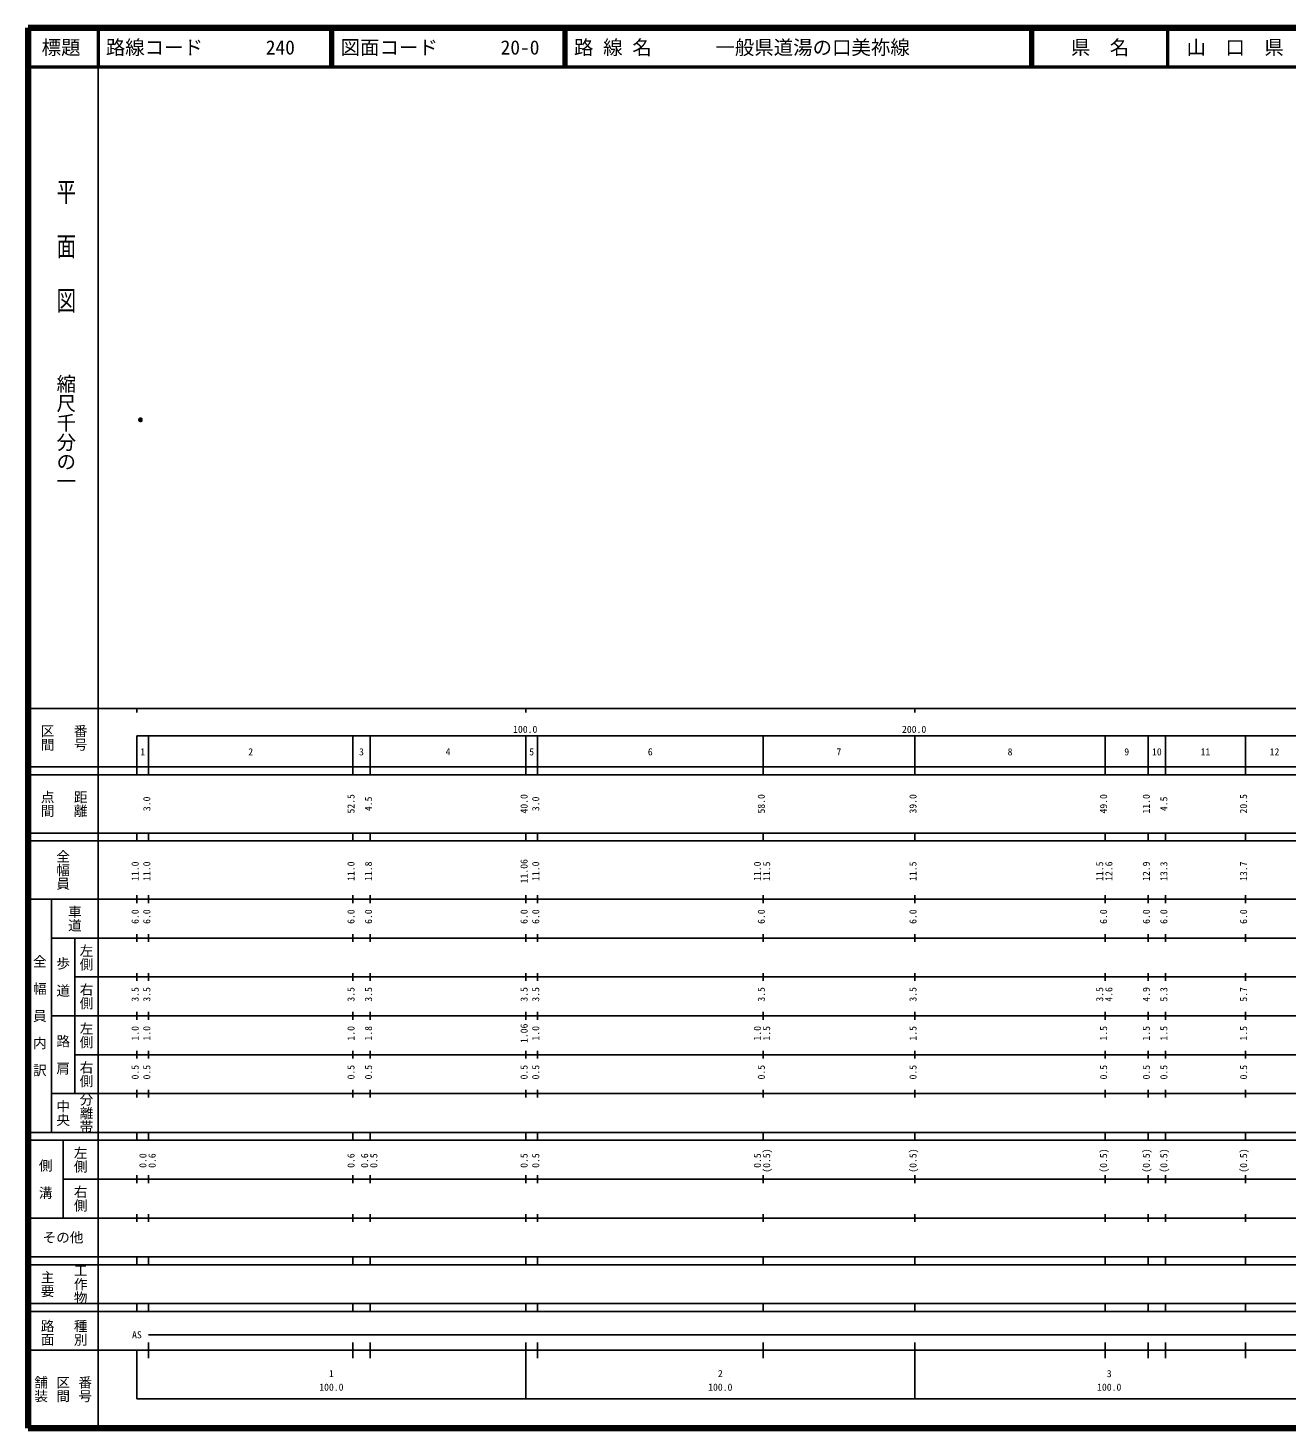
# Model space of a CAD drawing. Units: millimetres on the paper. Extents: x 40 to 680, y 20 to 380.
# Drawn here: x 40 to 363.7, y 20 to 380 of the extents above; entities that cross this region are included whole.
import ezdxf
from ezdxf.enums import TextEntityAlignment as Align

# ---------------------------------------------------------------- set-up
doc = ezdxf.new("R2010")
doc.units = ezdxf.units.MM
doc.header["$PDMODE"] = 32
doc.header["$PDSIZE"] = 0.5
doc.layers.add('M-TTL-BAND', color=7, linetype='Continuous', lineweight=25)
doc.layers.add('S-TTL', color=7, linetype='Continuous', lineweight=50)
doc.layers.add('S-TTL-TXT', color=7, linetype='Continuous')
doc.styles.add('@ＭＳ ゴシック', font='')
doc.styles.add('ＭＳ ゴシック', font='')
doc.styles.get('@ＭＳ ゴシック').set_extended_font_data('@MS Gothic')
doc.styles.get('ＭＳ ゴシック').set_extended_font_data('MS Gothic')

msp = doc.modelspace()

# ---------------------------------------------------------------- linework, layer by layer
at = {"layer": 'M-TTL-BAND'}
for p, q in [((58, 370), (58, 20)), ((40, 205), (579, 205)), ((68, 205), (68, 204)), ((168, 205), (168, 204)), ((268, 205), (268, 204)), ((68, 198), (579, 198)), ((68, 198), (68, 188)), ((71, 188), (71, 198)), ((123.5, 188), (123.5, 198)), ((128, 188), (128, 198)), ((168, 188), (168, 198)), ((171, 188), (171, 198)), ((229, 188), (229, 198)), ((268, 188), (268, 198)), ((317, 188), (317, 198)), ((328, 188), (328, 198)), ((332.5, 188), (332.5, 198)), ((353, 188), (353, 198)), ((40, 190), (579, 190)), ((40, 188), (579, 188)), ((40, 173), (579, 173)), ((68, 171), (68, 173)), ((71, 171), (71, 173)), ((123.5, 171), (123.5, 173)), ((128, 171), (128, 173)), ((168, 171), (168, 173)), ((171, 171), (171, 173)), ((229, 171), (229, 173)), ((268, 171), (268, 173)), ((317, 171), (317, 173)), ((328, 171), (328, 173)), ((332.5, 171), (332.5, 173)), ((353, 171), (353, 173)), ((40, 171), (579, 171)), ((40, 156), (579, 156)), ((46, 96), (46, 156)), ((68, 155), (68, 157)), ((71, 155), (71, 157)), ((123.5, 155), (123.5, 157)), ((128, 155), (128, 157)), ((168, 155), (168, 157)), ((171, 155), (171, 157)), ((229, 155), (229, 157)), ((268, 155), (268, 157)), ((317, 155), (317, 157)), ((328, 155), (328, 157)), ((332.5, 155), (332.5, 157)), ((353, 155), (353, 157)), ((46, 146), (579, 146)), ((52, 146), (52, 106)), ((68, 145), (68, 147)), ((71, 145), (71, 147)), ((123.5, 145), (123.5, 147)), ((128, 145), (128, 147)), ((168, 145), (168, 147)), ((171, 145), (171, 147)), ((229, 145), (229, 147)), ((268, 145), (268, 147)), ((317, 145), (317, 147)), ((328, 145), (328, 147)), ((332.5, 145), (332.5, 147)), ((353, 145), (353, 147)), ((68, 135), (68, 137)), ((71, 135), (71, 137)), ((123.5, 135), (123.5, 137)), ((128, 135), (128, 137)), ((168, 135), (168, 137)), ((171, 135), (171, 137)), ((229, 135), (229, 137)), ((268, 135), (268, 137)), ((317, 135), (317, 137)), ((328, 135), (328, 137)), ((332.5, 135), (332.5, 137)), ((353, 135), (353, 137)), ((52, 136), (579, 136)), ((46, 126), (579, 126)), ((68, 125), (68, 127)), ((71, 125), (71, 127)), ((123.5, 125), (123.5, 127)), ((128, 125), (128, 127)), ((168, 125), (168, 127)), ((171, 125), (171, 127)), ((229, 125), (229, 127)), ((268, 125), (268, 127)), ((317, 125), (317, 127)), ((328, 125), (328, 127)), ((332.5, 125), (332.5, 127)), ((353, 125), (353, 127)), ((52, 116), (579, 116)), ((68, 115), (68, 117)), ((71, 115), (71, 117)), ((123.5, 115), (123.5, 117)), ((128, 115), (128, 117)), ((168, 115), (168, 117)), ((171, 115), (171, 117)), ((229, 115), (229, 117)), ((268, 115), (268, 117)), ((317, 115), (317, 117)), ((328, 115), (328, 117)), ((332.5, 115), (332.5, 117)), ((353, 115), (353, 117)), ((46, 106), (579, 106)), ((68, 105), (68, 107)), ((71, 105), (71, 107)), ((123.5, 105), (123.5, 107)), ((128, 105), (128, 107)), ((168, 105), (168, 107)), ((171, 105), (171, 107)), ((229, 105), (229, 107)), ((268, 105), (268, 107)), ((317, 105), (317, 107)), ((328, 105), (328, 107)), ((332.5, 105), (332.5, 107)), ((353, 105), (353, 107)), ((40, 96), (579, 96)), ((40, 94), (579, 94)), ((49, 94), (49, 74)), ((68, 94), (68, 96)), ((71, 94), (71, 96)), ((123.5, 94), (123.5, 96)), ((128, 94), (128, 96)), ((168, 94), (168, 96)), ((171, 94), (171, 96)), ((229, 94), (229, 96)), ((268, 94), (268, 96)), ((317, 94), (317, 96)), ((328, 94), (328, 96)), ((332.5, 94), (332.5, 96)), ((353, 94), (353, 96)), ((49, 84), (579, 84)), ((68, 83), (68, 85)), ((71, 83), (71, 85)), ((123.5, 83), (123.5, 85)), ((128, 83), (128, 85)), ((168, 83), (168, 85)), ((171, 83), (171, 85)), ((229, 83), (229, 85)), ((268, 83), (268, 85)), ((317, 83), (317, 85)), ((328, 83), (328, 85)), ((332.5, 83), (332.5, 85)), ((353, 83), (353, 85)), ((40, 74), (579, 74)), ((68, 73), (68, 75)), ((71, 73), (71, 75)), ((123.5, 73), (123.5, 75)), ((128, 73), (128, 75)), ((168, 73), (168, 75)), ((171, 73), (171, 75)), ((229, 73), (229, 75)), ((268, 73), (268, 75)), ((317, 73), (317, 75)), ((328, 73), (328, 75)), ((332.5, 73), (332.5, 75)), ((353, 73), (353, 75)), ((40, 64), (579, 64)), ((40, 62), (579, 62)), ((68, 62), (68, 64)), ((71, 62), (71, 64)), ((123.5, 62), (123.5, 64)), ((128, 62), (128, 64)), ((168, 62), (168, 64)), ((171, 62), (171, 64)), ((229, 62), (229, 64)), ((268, 62), (268, 64)), ((317, 62), (317, 64)), ((328, 62), (328, 64)), ((332.5, 62), (332.5, 64)), ((353, 62), (353, 64)), ((40, 52), (579, 52)), ((68, 50), (68, 52)), ((71, 50), (71, 52)), ((123.5, 50), (123.5, 52)), ((128, 50), (128, 52)), ((168, 50), (168, 52)), ((171, 50), (171, 52)), ((229, 50), (229, 52)), ((268, 50), (268, 52)), ((317, 50), (317, 52)), ((328, 50), (328, 52)), ((332.5, 50), (332.5, 52)), ((353, 50), (353, 52)), ((40, 50), (579, 50)), ((71, 44), (565, 44)), ((40, 40), (579, 40)), ((68, 40), (68, 27.5)), ((71, 38), (71, 42)), ((123.5, 38), (123.5, 42)), ((128, 38), (128, 42)), ((168, 27.5), (168, 42)), ((171, 38), (171, 42)), ((229, 38), (229, 42)), ((268, 27.5), (268, 42)), ((317, 38), (317, 42)), ((328, 38), (328, 42)), ((332.5, 38), (332.5, 42)), ((353, 38), (353, 42)), ((68, 27.5), (579, 27.5))]:
    msp.add_line(p, q, dxfattribs=at)
at = {"layer": 'S-TTL', "color": 2, "lineweight": 140}
for p, q in [((40, 380), (40, 20)), ((680, 380), (40, 380)), ((40, 20), (680, 20))]:
    msp.add_line(p, q, dxfattribs=at)
at = {"layer": 'S-TTL'}
for p, q in [((58, 380), (58, 370)), ((117.75, 380), (117.75, 370)), ((118.25, 380), (118.25, 370)), ((177.75, 380), (177.75, 370)), ((178.25, 380), (178.25, 370)), ((297.75, 380), (297.75, 370)), ((298.25, 380), (298.25, 370)), ((333, 380), (333, 370)), ((40, 370), (680, 370))]:
    msp.add_line(p, q, dxfattribs=at)
at = {"layer": 'S-TTL', "color": 6}
msp.add_point((68.953, 279.236), dxfattribs=at)

# ---------------------------------------------------------------- texts
at = {"layer": 'M-TTL-BAND', "style": '@ＭＳ ゴシック', "width": 1.4}
msp.add_text('平  面  図', height=3.666, rotation=270, dxfattribs=at).set_placement((49.777, 306.475), align=Align.MIDDLE_RIGHT)
at = {"layer": 'M-TTL-BAND', "style": '@ＭＳ ゴシック'}
msp.add_text('縮尺千分の一', height=3.666, rotation=270, dxfattribs=at).set_placement((49.777, 261.03), align=Align.MIDDLE_RIGHT)
for s, p in [('区間', (45, 197.5)), ('番号', (53.5, 197.5)), ('点間', (45, 180.5)), ('距離', (53.5, 180.5)), ('全幅員', (49, 163.5)), ('車道', (52, 151)), ('左側', (55, 141)), ('全\u3000幅\u3000員\u3000内\u3000訳', (43, 126)), ('歩\u3000道', (49, 136)), ('右側', (55, 131)), ('左側', (55, 121)), ('路\u3000肩', (49, 116)), ('右側', (55, 111)), ('分離帯', (55, 101)), ('中央', (49, 101)), ('左側', (53.5, 89)), ('側\u3000溝', (44.5, 84)), ('右側', (53.5, 79)), ('工作物', (53.5, 57)), ('主要', (45, 57)), ('路面', (45, 44.5)), ('種別', (53.5, 44.5)), ('舗装', (43.333, 30)), ('区間', (49, 30)), ('番号', (54.667, 30))]:
    msp.add_text(s, height=2.566, rotation=270, dxfattribs=at).set_placement(p, align=Align.MIDDLE_CENTER)
at = {"layer": 'M-TTL-BAND', "style": 'ＭＳ ゴシック'}
for s, p in [('100.0', (167.844, 198.195)), ('200.0', (267.844, 198.195)), ('1', (69.5, 192.405)), ('2', (97.25, 192.405)), ('3', (125.75, 192.405)), ('4', (148, 192.405)), ('5', (169.5, 192.405)), ('6', (200, 192.405)), ('7', (248.5, 192.405)), ('8', (292.5, 192.405)), ('9', (322.5, 192.405)), ('10', (330.25, 192.405)), ('11', (342.75, 192.405)), ('12', (360.5, 192.405)), ('AS', (68, 42.5)), ('1', (118, 32.523)), ('2', (218, 32.523)), ('3', (318, 32.523)), ('100.0', (118, 29.033)), ('100.0', (218, 29.033)), ('100.0', (318, 29.033))]:
    msp.add_text(s, height=1.833, dxfattribs=at).set_placement(p, align=Align.BOTTOM_CENTER)
for s, p in [('3.0', (72, 180.5)), ('52.5', (124.5, 180.5)), ('4.5', (129, 180.5)), ('40.0', (169, 180.5)), ('3.0', (172, 180.5)), ('58.0', (230, 180.5)), ('39.0', (269, 180.5)), ('49.0', (318, 180.5)), ('11.0', (329, 180.5)), ('4.5', (333.5, 180.5)), ('20.5', (354, 180.5)), ('11.06', (169, 163.174)), ('11.0', (69, 163.174)), ('11.0', (72, 163.174)), ('11.0', (124.5, 163.174)), ('11.8', (129, 163.174)), ('11.0', (172, 163.174)), ('11.0', (229, 163.174)), ('11.5', (231.37, 163.174)), ('11.5', (269, 163.174)), ('11.5', (317, 163.174)), ('12.6', (319.37, 163.174)), ('12.9', (329, 163.174)), ('13.3', (333.5, 163.174)), ('13.7', (354, 163.174)), ('6.0', (69, 151.5)), ('6.0', (72, 151.5)), ('6.0', (124.5, 151.5)), ('6.0', (129, 151.5)), ('6.0', (169, 151.5)), ('6.0', (172, 151.5)), ('6.0', (230, 151.5)), ('6.0', (269, 151.5)), ('6.0', (318, 151.5)), ('6.0', (329, 151.5)), ('6.0', (333.5, 151.5)), ('6.0', (354, 151.5)), ('3.5', (69, 131.5)), ('3.5', (72, 131.5)), ('3.5', (124.5, 131.5)), ('3.5', (129, 131.5)), ('3.5', (169, 131.5)), ('3.5', (172, 131.5)), ('3.5', (230, 131.5)), ('3.5', (269, 131.5)), ('3.5', (317, 131.5)), ('4.6', (319.37, 131.5)), ('4.9', (329, 131.5)), ('5.3', (333.5, 131.5)), ('5.7', (354, 131.5)), ('1.0', (69, 121.5)), ('1.0', (72, 121.5)), ('1.0', (124.5, 121.5)), ('1.8', (129, 121.5)), ('1.06', (169, 121.5)), ('1.0', (172, 121.5)), ('1.0', (229, 121.5)), ('1.5', (231.37, 121.5)), ('1.5', (269, 121.5)), ('1.5', (318, 121.5)), ('1.5', (329, 121.5)), ('1.5', (333.5, 121.5)), ('1.5', (354, 121.5)), ('0.5', (69, 111.5)), ('0.5', (72, 111.5)), ('0.5', (124.5, 111.5)), ('0.5', (129, 111.5)), ('0.5', (169, 111.5)), ('0.5', (172, 111.5)), ('0.5', (230, 111.5)), ('0.5', (269, 111.5)), ('0.5', (318, 111.5)), ('0.5', (329, 111.5)), ('0.5', (333.5, 111.5)), ('0.5', (354, 111.5)), ('0.0', (71, 88.764)), ('0.6', (73.37, 88.764)), ('0.6', (124.5, 88.764)), ('0.6', (128, 88.764)), ('0.5', (130.37, 88.764)), ('0.5', (169, 88.764)), ('0.5', (172, 88.764)), ('0.5', (229, 88.764)), ('(0.5)', (231.37, 88.764)), ('(0.5)', (269, 88.764)), ('(0.5)', (318, 88.764)), ('(0.5)', (329, 88.764)), ('(0.5)', (333.5, 88.764)), ('(0.5)', (354, 88.764))]:
    msp.add_text(s, height=1.833, rotation=90, dxfattribs=at).set_placement(p, align=Align.BOTTOM_CENTER)
msp.add_text('その他', height=2.566, dxfattribs=at).set_placement((49, 69), align=Align.MIDDLE_CENTER)
at = {"layer": 'S-TTL-TXT', "style": 'ＭＳ ゴシック'}
for s, p in [('標題', (48.5, 375)), ('県\u3000名', (315.625, 375)), ('山\u3000口\u3000県', (350.375, 375))]:
    msp.add_text(s, height=3.666, dxfattribs=at).set_placement(p, align=Align.MIDDLE_CENTER)
for s, p in [('路線コード', (60, 375)), ('240', (101.142, 375)), ('図面コード', (120.38, 375)), ('20-0', (161.521, 375)), ('路 線 名', (180.38, 375)), ('一般県道湯の口美祢線', (216.734, 375))]:
    msp.add_text(s, height=3.666, dxfattribs=at).set_placement(p, align=Align.MIDDLE_LEFT)

doc.saveas('drawing.dxf')
